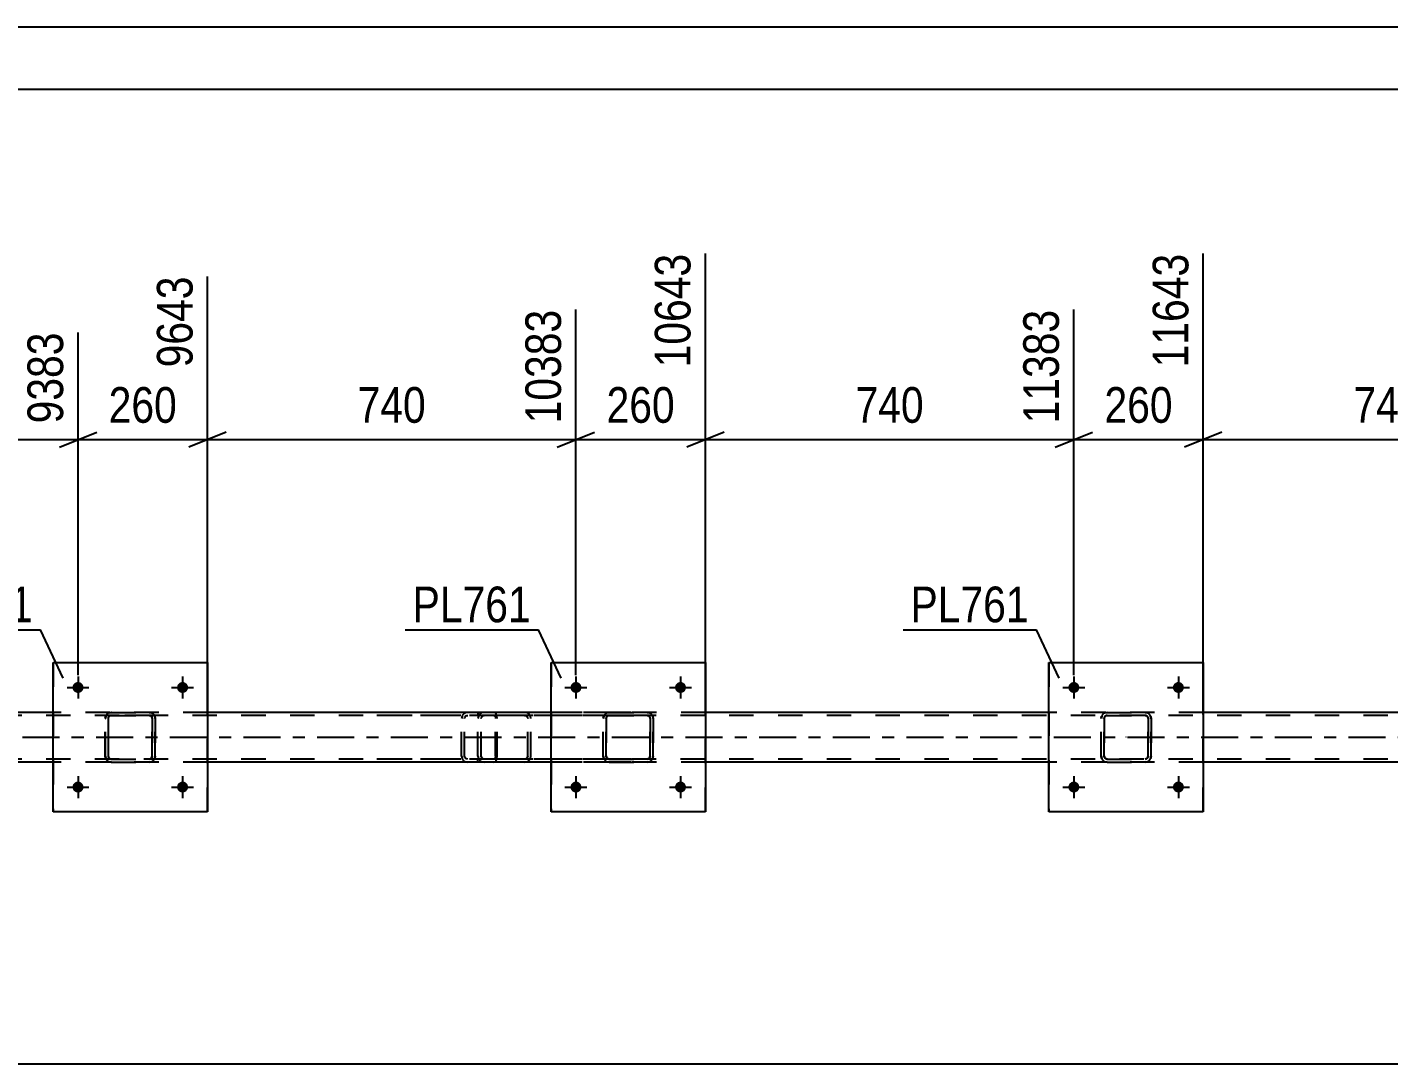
# Model space of a CAD drawing. Header units: millimetres. Extents: x -57 to 784, y -422 to 172.
# Drawn here: x 369 to 478.4, y 88.4 to 171.6 of the extents above; entities that cross this region are included whole.
import ezdxf

# ---------------------------------------------------------------- set-up
doc = ezdxf.new("R2010")
doc.units = ezdxf.units.MM
doc.linetypes.add('DXK_LINE_DOT2', pattern=[3.9198, 1.9599, -1.9599])
doc.linetypes.add('DXK_LINE_DOT3', pattern=[5.9187, 2.979, -0.9799, 0.9799, -0.9799])
doc.styles.add('Arial Narrow', font='ARIALN.TTF', dxfattribs={"height": 0.2})

# ---------------------------------------------------------------- blocks, each defined once
blk = doc.blocks.new('Unknown-122572029-1115')
at = {"color": 5, "linetype": 'Continuous'}
for p, q in [((783.89, 171.64), (-57.11, 171.64)), ((778.89, 166.64), (-52.11, 166.64))]:
    blk.add_line(p, q, dxfattribs=at)
blk = doc.blocks.new('Bolt-122572029-5184 - 5118')
at = {"linetype": 'Continuous'}
for points in [[(412.67, 118.59), (412.68, 118.68), (412.71, 118.77), (412.76, 118.85), (412.82, 118.91), (412.89, 118.97), (412.98, 119.01), (413.07, 119.03), (413.16, 119.03), (413.25, 119.01), (413.33, 118.97), (413.41, 118.91), (413.47, 118.85), (413.51, 118.77), (413.54, 118.68), (413.55, 118.59), (413.54, 118.5), (413.51, 118.41), (413.47, 118.33), (413.41, 118.26), (413.33, 118.21), (413.25, 118.17), (413.16, 118.15), (413.07, 118.15), (412.98, 118.17), (412.89, 118.21), (412.82, 118.26), (412.76, 118.33), (412.71, 118.41), (412.68, 118.5)], [(421.07, 118.59), (421.08, 118.68), (421.11, 118.77), (421.16, 118.85), (421.22, 118.91), (421.29, 118.97), (421.38, 119.01), (421.47, 119.03), (421.56, 119.03), (421.65, 119.01), (421.73, 118.97), (421.81, 118.91), (421.87, 118.85), (421.91, 118.77), (421.94, 118.68), (421.95, 118.59), (421.94, 118.5), (421.91, 118.41), (421.87, 118.33), (421.81, 118.26), (421.73, 118.21), (421.65, 118.17), (421.56, 118.15), (421.47, 118.15), (421.38, 118.17), (421.29, 118.21), (421.22, 118.26), (421.16, 118.33), (421.11, 118.41), (421.08, 118.5)]]:
    blk.add_hatch(color=1, dxfattribs=at).paths.add_polyline_path(points)
at = {"color": 1, "linetype": 'Continuous'}
for p, q in [((413.11, 119.47), (413.11, 117.71)), ((421.51, 119.47), (421.51, 117.71)), ((412.23, 118.59), (413.99, 118.59)), ((420.63, 118.59), (422.39, 118.59))]:
    blk.add_line(p, q, dxfattribs=at)
blk = doc.blocks.new('Bolt-122572029-5185 - 5118')
at = {"linetype": 'Continuous'}
for points in [[(452.67, 110.59), (452.68, 110.68), (452.71, 110.77), (452.76, 110.85), (452.82, 110.91), (452.89, 110.97), (452.98, 111.01), (453.07, 111.03), (453.16, 111.03), (453.25, 111.01), (453.33, 110.97), (453.41, 110.91), (453.47, 110.85), (453.51, 110.77), (453.54, 110.68), (453.55, 110.59), (453.54, 110.5), (453.51, 110.41), (453.47, 110.33), (453.41, 110.26), (453.33, 110.21), (453.25, 110.17), (453.16, 110.15), (453.07, 110.15), (452.98, 110.17), (452.89, 110.21), (452.82, 110.26), (452.76, 110.33), (452.71, 110.41), (452.68, 110.5)], [(461.07, 110.59), (461.08, 110.68), (461.11, 110.77), (461.16, 110.85), (461.22, 110.91), (461.29, 110.97), (461.38, 111.01), (461.47, 111.03), (461.56, 111.03), (461.65, 111.01), (461.73, 110.97), (461.81, 110.91), (461.87, 110.85), (461.91, 110.77), (461.94, 110.68), (461.95, 110.59), (461.94, 110.5), (461.91, 110.41), (461.87, 110.33), (461.81, 110.26), (461.73, 110.21), (461.65, 110.17), (461.56, 110.15), (461.47, 110.15), (461.38, 110.17), (461.29, 110.21), (461.22, 110.26), (461.16, 110.33), (461.11, 110.41), (461.08, 110.5)]]:
    blk.add_hatch(color=1, dxfattribs=at).paths.add_polyline_path(points)
at = {"color": 1, "linetype": 'Continuous'}
for p, q in [((452.23, 110.59), (453.99, 110.59)), ((453.11, 111.47), (453.11, 109.71)), ((460.63, 110.59), (462.39, 110.59)), ((461.51, 111.47), (461.51, 109.71))]:
    blk.add_line(p, q, dxfattribs=at)
blk = doc.blocks.new('Part-122572029-5191 - 5118')
at = {"color": 7, "linetype": 'DXK_LINE_DOT2'}
for p, q in [((406.51, 116.59), (397.11, 116.59)), ((406.51, 116.35), (397.11, 116.35)), ((403.96, 116.29), (403.92, 116.11)), ((403.92, 113.07), (403.92, 116.11)), ((404.17, 116.11), (404.19, 116.2)), ((404.17, 113.07), (404.17, 116.11)), ((404.19, 116.2), (404.24, 116.28)), ((404.42, 116.59), (404.23, 116.55)), ((404.24, 116.28), (404.32, 116.33)), ((404.32, 116.33), (404.42, 116.35)), ((405.24, 116.59), (405.24, 116.35)), ((406.62, 116.55), (406.51, 116.59)), ((406.51, 116.35), (406.56, 116.33)), ((406.56, 116.33), (406.61, 116.28)), ((406.61, 116.28), (406.64, 116.2)), ((406.7, 116.45), (406.62, 116.55)), ((406.64, 116.2), (406.65, 116.11)), ((406.65, 113.07), (406.65, 116.11)), ((406.76, 116.29), (406.7, 116.45)), ((406.78, 116.11), (406.76, 116.29)), ((406.78, 113.07), (406.78, 116.11)), ((406.51, 112.83), (397.11, 112.83)), ((403.92, 113.07), (403.96, 112.88)), ((404.19, 112.98), (404.17, 113.07)), ((404.24, 112.9), (404.19, 112.98)), ((404.32, 112.85), (404.24, 112.9)), ((404.42, 112.83), (404.32, 112.85)), ((405.24, 112.59), (405.24, 112.83)), ((406.56, 112.85), (406.51, 112.83)), ((406.61, 112.9), (406.56, 112.85)), ((406.64, 112.98), (406.61, 112.9)), ((406.62, 112.62), (406.7, 112.73)), ((406.65, 113.07), (406.64, 112.98)), ((406.7, 112.73), (406.76, 112.88)), ((406.76, 112.88), (406.78, 113.07)), ((406.51, 112.59), (397.11, 112.59)), ((404.23, 112.62), (404.42, 112.59)), ((406.51, 112.59), (406.62, 112.62))]:
    blk.add_line(p, q, dxfattribs=at)
for centre, start, end in [((404.41, 116.09), 111.1941, 156.1506), ((404.41, 113.08), 203.8494, 248.8059)]:
    blk.add_arc(centre, 0.492, start, end, dxfattribs=at)
blk = doc.blocks.new('Bolt-122572029-5138 - 5118')
at = {"linetype": 'Continuous'}
for points in [[(452.67, 118.59), (452.68, 118.68), (452.71, 118.77), (452.76, 118.85), (452.82, 118.91), (452.89, 118.97), (452.98, 119.01), (453.07, 119.03), (453.16, 119.03), (453.25, 119.01), (453.33, 118.97), (453.41, 118.91), (453.47, 118.85), (453.51, 118.77), (453.54, 118.68), (453.55, 118.59), (453.54, 118.5), (453.51, 118.41), (453.47, 118.33), (453.41, 118.26), (453.33, 118.21), (453.25, 118.17), (453.16, 118.15), (453.07, 118.15), (452.98, 118.17), (452.89, 118.21), (452.82, 118.26), (452.76, 118.33), (452.71, 118.41), (452.68, 118.5)], [(461.07, 118.59), (461.08, 118.68), (461.11, 118.77), (461.16, 118.85), (461.22, 118.91), (461.29, 118.97), (461.38, 119.01), (461.47, 119.03), (461.56, 119.03), (461.65, 119.01), (461.73, 118.97), (461.81, 118.91), (461.87, 118.85), (461.91, 118.77), (461.94, 118.68), (461.95, 118.59), (461.94, 118.5), (461.91, 118.41), (461.87, 118.33), (461.81, 118.26), (461.73, 118.21), (461.65, 118.17), (461.56, 118.15), (461.47, 118.15), (461.38, 118.17), (461.29, 118.21), (461.22, 118.26), (461.16, 118.33), (461.11, 118.41), (461.08, 118.5)]]:
    blk.add_hatch(color=1, dxfattribs=at).paths.add_polyline_path(points)
at = {"color": 1, "linetype": 'Continuous'}
for p, q in [((453.11, 119.47), (453.11, 117.71)), ((461.51, 119.47), (461.51, 117.71)), ((452.23, 118.59), (453.99, 118.59)), ((460.63, 118.59), (462.39, 118.59))]:
    blk.add_line(p, q, dxfattribs=at)
blk = doc.blocks.new('Bolt-122572029-5181 - 5118')
at = {"linetype": 'Continuous'}
for points in [[(372.67, 110.59), (372.68, 110.68), (372.7, 110.77), (372.75, 110.85), (372.81, 110.91), (372.89, 110.97), (372.97, 111.01), (373.06, 111.03), (373.15, 111.03), (373.24, 111.01), (373.33, 110.97), (373.4, 110.91), (373.46, 110.85), (373.51, 110.77), (373.54, 110.68), (373.55, 110.59), (373.54, 110.5), (373.51, 110.41), (373.46, 110.33), (373.4, 110.26), (373.33, 110.21), (373.24, 110.17), (373.15, 110.15), (373.06, 110.15), (372.97, 110.17), (372.89, 110.21), (372.81, 110.26), (372.75, 110.33), (372.7, 110.41), (372.68, 110.5)], [(381.07, 110.59), (381.08, 110.68), (381.1, 110.77), (381.15, 110.85), (381.21, 110.91), (381.29, 110.97), (381.37, 111.01), (381.46, 111.03), (381.55, 111.03), (381.64, 111.01), (381.73, 110.97), (381.8, 110.91), (381.86, 110.85), (381.91, 110.77), (381.94, 110.68), (381.95, 110.59), (381.94, 110.5), (381.91, 110.41), (381.86, 110.33), (381.8, 110.26), (381.73, 110.21), (381.64, 110.17), (381.55, 110.15), (381.46, 110.15), (381.37, 110.17), (381.29, 110.21), (381.21, 110.26), (381.15, 110.33), (381.1, 110.41), (381.08, 110.5)]]:
    blk.add_hatch(color=1, dxfattribs=at).paths.add_polyline_path(points)
at = {"color": 1, "linetype": 'Continuous'}
for p, q in [((372.23, 110.59), (373.99, 110.59)), ((373.11, 111.47), (373.11, 109.71)), ((380.63, 110.59), (382.39, 110.59)), ((381.51, 111.47), (381.51, 109.71))]:
    blk.add_line(p, q, dxfattribs=at)
blk = doc.blocks.new('Bolt-122572029-5182 - 5118')
at = {"linetype": 'Continuous'}
for points in [[(372.67, 118.59), (372.68, 118.68), (372.7, 118.77), (372.75, 118.85), (372.81, 118.91), (372.89, 118.97), (372.97, 119.01), (373.06, 119.03), (373.15, 119.03), (373.24, 119.01), (373.33, 118.97), (373.4, 118.91), (373.46, 118.85), (373.51, 118.77), (373.54, 118.68), (373.55, 118.59), (373.54, 118.5), (373.51, 118.41), (373.46, 118.33), (373.4, 118.26), (373.33, 118.21), (373.24, 118.17), (373.15, 118.15), (373.06, 118.15), (372.97, 118.17), (372.89, 118.21), (372.81, 118.26), (372.75, 118.33), (372.7, 118.41), (372.68, 118.5)], [(381.07, 118.59), (381.08, 118.68), (381.1, 118.77), (381.15, 118.85), (381.21, 118.91), (381.29, 118.97), (381.37, 119.01), (381.46, 119.03), (381.55, 119.03), (381.64, 119.01), (381.73, 118.97), (381.8, 118.91), (381.86, 118.85), (381.91, 118.77), (381.94, 118.68), (381.95, 118.59), (381.94, 118.5), (381.91, 118.41), (381.86, 118.33), (381.8, 118.26), (381.73, 118.21), (381.64, 118.17), (381.55, 118.15), (381.46, 118.15), (381.37, 118.17), (381.29, 118.21), (381.21, 118.26), (381.15, 118.33), (381.1, 118.41), (381.08, 118.5)]]:
    blk.add_hatch(color=1, dxfattribs=at).paths.add_polyline_path(points)
at = {"color": 1, "linetype": 'Continuous'}
for p, q in [((373.11, 119.47), (373.11, 117.71)), ((381.51, 119.47), (381.51, 117.71)), ((372.23, 118.59), (373.99, 118.59)), ((380.63, 118.59), (382.39, 118.59))]:
    blk.add_line(p, q, dxfattribs=at)
blk = doc.blocks.new('Bolt-122572029-5183 - 5118')
at = {"linetype": 'Continuous'}
for points in [[(412.67, 110.59), (412.68, 110.68), (412.71, 110.77), (412.76, 110.85), (412.82, 110.91), (412.89, 110.97), (412.98, 111.01), (413.07, 111.03), (413.16, 111.03), (413.25, 111.01), (413.33, 110.97), (413.41, 110.91), (413.47, 110.85), (413.51, 110.77), (413.54, 110.68), (413.55, 110.59), (413.54, 110.5), (413.51, 110.41), (413.47, 110.33), (413.41, 110.26), (413.33, 110.21), (413.25, 110.17), (413.16, 110.15), (413.07, 110.15), (412.98, 110.17), (412.89, 110.21), (412.82, 110.26), (412.76, 110.33), (412.71, 110.41), (412.68, 110.5)], [(421.07, 110.59), (421.08, 110.68), (421.11, 110.77), (421.16, 110.85), (421.22, 110.91), (421.29, 110.97), (421.38, 111.01), (421.47, 111.03), (421.56, 111.03), (421.65, 111.01), (421.73, 110.97), (421.81, 110.91), (421.87, 110.85), (421.91, 110.77), (421.94, 110.68), (421.95, 110.59), (421.94, 110.5), (421.91, 110.41), (421.87, 110.33), (421.81, 110.26), (421.73, 110.21), (421.65, 110.17), (421.56, 110.15), (421.47, 110.15), (421.38, 110.17), (421.29, 110.21), (421.22, 110.26), (421.16, 110.33), (421.11, 110.41), (421.08, 110.5)]]:
    blk.add_hatch(color=1, dxfattribs=at).paths.add_polyline_path(points)
at = {"color": 1, "linetype": 'Continuous'}
for p, q in [((412.23, 110.59), (413.99, 110.59)), ((413.11, 111.47), (413.11, 109.71)), ((420.63, 110.59), (422.39, 110.59)), ((421.51, 111.47), (421.51, 109.71))]:
    blk.add_line(p, q, dxfattribs=at)
blk = doc.blocks.new('Part-122572029-5330 - 5118')
at = {"color": 2, "linetype": 'Continuous'}
for p, q in [((451.11, 108.59), (451.11, 120.59)), ((451.11, 120.59), (451.11, 120.59)), ((451.11, 120.59), (463.51, 120.59)), ((463.51, 120.59), (463.51, 108.59)), ((451.11, 108.59), (451.11, 108.59)), ((463.51, 108.59), (451.11, 108.59))]:
    blk.add_line(p, q, dxfattribs=at)
at = {"color": 7, "linetype": 'DXK_LINE_DOT2'}
for p, q in [((451.11, 120.59), (451.11, 108.59)), ((451.11, 120.59), (451.11, 120.59)), ((463.51, 108.59), (463.51, 120.59)), ((451.11, 108.59), (451.11, 108.59))]:
    blk.add_line(p, q, dxfattribs=at)
blk = doc.blocks.new('Part-122572029-5331 - 5118')
at = {"color": 7, "linetype": 'DXK_LINE_DOT2'}
for p, q in [((455.31, 116.11), (455.34, 116.29)), ((455.35, 116.29), (455.31, 116.11)), ((455.31, 113.07), (455.31, 116.11)), ((455.31, 116.11), (455.31, 116.11)), ((455.31, 113.07), (455.31, 116.11)), ((455.55, 116.11), (455.57, 116.2)), ((455.57, 116.2), (455.55, 116.11)), ((455.55, 113.07), (455.55, 116.11)), ((455.55, 116.11), (455.55, 116.11)), ((455.55, 116.11), (455.55, 113.07)), ((455.57, 116.2), (455.62, 116.28)), ((455.62, 116.28), (455.57, 116.2)), ((455.6, 116.55), (455.79, 116.59)), ((455.79, 116.59), (455.61, 116.55)), ((455.62, 116.28), (455.7, 116.33)), ((455.7, 116.33), (455.62, 116.28)), ((455.7, 116.33), (455.79, 116.35)), ((455.79, 116.35), (455.7, 116.33)), ((455.79, 116.59), (458.83, 116.59)), ((455.79, 116.59), (455.79, 116.59)), ((455.79, 116.59), (458.83, 116.59)), ((455.79, 116.35), (458.83, 116.35)), ((455.79, 116.35), (455.79, 116.35)), ((458.83, 116.35), (455.79, 116.35)), ((458.83, 116.59), (458.83, 116.59)), ((458.83, 116.59), (459.01, 116.55)), ((459.02, 116.55), (458.83, 116.59)), ((458.83, 116.35), (458.83, 116.35)), ((458.83, 116.35), (458.92, 116.33)), ((458.92, 116.33), (458.83, 116.35)), ((458.92, 116.33), (458.92, 116.33)), ((458.92, 116.33), (459, 116.28)), ((459, 116.28), (458.92, 116.33)), ((459, 116.28), (459.05, 116.2)), ((459.05, 116.2), (459, 116.28)), ((459.05, 116.2), (459.07, 116.11)), ((459.07, 116.11), (459.05, 116.2)), ((459.07, 113.07), (459.07, 116.11)), ((459.07, 116.11), (459.07, 116.11)), ((459.07, 116.11), (459.07, 113.07)), ((459.27, 116.29), (459.31, 116.11)), ((459.31, 116.11), (459.28, 116.29)), ((459.31, 113.07), (459.31, 116.11)), ((459.31, 116.11), (459.31, 116.11)), ((459.31, 116.11), (459.31, 113.07)), ((455.31, 113.07), (455.31, 113.07)), ((455.34, 112.88), (455.31, 113.07)), ((455.31, 113.07), (455.35, 112.88)), ((455.55, 113.07), (455.55, 113.07)), ((455.57, 112.98), (455.55, 113.07)), ((455.55, 113.07), (455.57, 112.98)), ((455.62, 112.9), (455.57, 112.98)), ((455.57, 112.98), (455.62, 112.9)), ((455.7, 112.85), (455.62, 112.9)), ((455.62, 112.9), (455.7, 112.85)), ((455.79, 112.83), (455.7, 112.85)), ((455.7, 112.85), (455.79, 112.83)), ((455.79, 112.83), (458.83, 112.83)), ((455.79, 112.83), (455.79, 112.83)), ((455.79, 112.83), (458.83, 112.83)), ((458.92, 112.85), (458.83, 112.83)), ((458.83, 112.83), (458.92, 112.85)), ((458.83, 112.83), (458.83, 112.83)), ((459, 112.9), (458.92, 112.85)), ((458.92, 112.85), (459, 112.9)), ((459.05, 112.98), (459, 112.9)), ((459, 112.9), (459.05, 112.98)), ((459.07, 113.07), (459.05, 112.98)), ((459.05, 112.98), (459.07, 113.07)), ((459.07, 113.07), (459.07, 113.07)), ((459.31, 113.07), (459.27, 112.88)), ((459.28, 112.88), (459.31, 113.07)), ((459.31, 113.07), (459.31, 113.07)), ((455.6, 112.62), (455.61, 112.62)), ((455.79, 112.59), (455.6, 112.62)), ((455.61, 112.62), (455.79, 112.59)), ((455.79, 112.59), (458.83, 112.59)), ((455.79, 112.59), (455.79, 112.59)), ((455.79, 112.59), (458.83, 112.59)), ((459.01, 112.62), (458.83, 112.59)), ((458.83, 112.59), (459.02, 112.62)), ((458.83, 112.59), (458.83, 112.59))]:
    blk.add_line(p, q, dxfattribs=at)
at = {"color": 7, "linetype": 'DXK_LINE_DOT3'}
blk.add_line((457.31, 114.59), (457.3, 114.59), dxfattribs=at)
at = {"color": 7, "linetype": 'DXK_LINE_DOT2'}
for centre, start, end in [((455.79, 116.11), 112.5, 157.5), ((455.79, 116.11), 112.5, 157.5), ((458.83, 116.11), 22.5, 67.5), ((458.83, 116.11), 22.5, 67.5), ((455.79, 113.07), 202.5, 247.5), ((455.79, 113.07), 202.5, 247.5), ((458.83, 113.07), 292.5, 337.5), ((458.83, 113.07), 292.5, 337.5)]:
    blk.add_arc(centre, 0.48, start, end, dxfattribs=at)
blk = doc.blocks.new('Part-122572029-5336 - 5118')
at = {"color": 2, "linetype": 'Continuous'}
for p, q in [((411.11, 108.59), (411.11, 120.59)), ((411.11, 120.59), (411.11, 120.59)), ((411.11, 120.59), (423.51, 120.59)), ((423.51, 120.59), (423.51, 108.59)), ((411.11, 108.59), (411.11, 108.59)), ((423.51, 108.59), (411.11, 108.59))]:
    blk.add_line(p, q, dxfattribs=at)
at = {"color": 7, "linetype": 'DXK_LINE_DOT2'}
for p, q in [((411.11, 120.59), (411.11, 108.59)), ((411.11, 120.59), (411.11, 120.59)), ((423.51, 108.59), (423.51, 120.59)), ((411.11, 108.59), (411.11, 108.59))]:
    blk.add_line(p, q, dxfattribs=at)
blk = doc.blocks.new('Part-122572029-5337 - 5118')
at = {"color": 7, "linetype": 'DXK_LINE_DOT2'}
for p, q in [((415.31, 116.11), (415.34, 116.29)), ((415.35, 116.29), (415.31, 116.11)), ((415.31, 113.07), (415.31, 116.11)), ((415.31, 116.11), (415.31, 116.11)), ((415.31, 113.07), (415.31, 116.11)), ((415.55, 116.11), (415.57, 116.2)), ((415.57, 116.2), (415.55, 116.11)), ((415.55, 113.07), (415.55, 116.11)), ((415.55, 116.11), (415.55, 116.11)), ((415.55, 116.11), (415.55, 113.07)), ((415.57, 116.2), (415.62, 116.28)), ((415.62, 116.28), (415.57, 116.2)), ((415.6, 116.55), (415.79, 116.59)), ((415.79, 116.59), (415.61, 116.55)), ((415.62, 116.28), (415.7, 116.33)), ((415.7, 116.33), (415.62, 116.28)), ((415.7, 116.33), (415.79, 116.35)), ((415.79, 116.35), (415.7, 116.33)), ((415.79, 116.59), (418.83, 116.59)), ((415.79, 116.59), (415.79, 116.59)), ((415.79, 116.59), (418.83, 116.59)), ((415.79, 116.35), (418.83, 116.35)), ((415.79, 116.35), (415.79, 116.35)), ((418.83, 116.35), (415.79, 116.35)), ((418.83, 116.59), (418.83, 116.59)), ((418.83, 116.59), (419.01, 116.55)), ((419.02, 116.55), (418.83, 116.59)), ((418.83, 116.35), (418.83, 116.35)), ((418.83, 116.35), (418.92, 116.33)), ((418.92, 116.33), (418.83, 116.35)), ((418.92, 116.33), (418.92, 116.33)), ((418.92, 116.33), (419, 116.28)), ((419, 116.28), (418.92, 116.33)), ((419, 116.28), (419.05, 116.2)), ((419.05, 116.2), (419, 116.28)), ((419.05, 116.2), (419.07, 116.11)), ((419.07, 116.11), (419.05, 116.2)), ((419.07, 113.07), (419.07, 116.11)), ((419.07, 116.11), (419.07, 116.11)), ((419.07, 116.11), (419.07, 113.07)), ((419.27, 116.29), (419.31, 116.11)), ((419.31, 116.11), (419.28, 116.29)), ((419.31, 113.07), (419.31, 116.11)), ((419.31, 116.11), (419.31, 116.11)), ((419.31, 116.11), (419.31, 113.07)), ((415.31, 113.07), (415.31, 113.07)), ((415.34, 112.88), (415.31, 113.07)), ((415.31, 113.07), (415.35, 112.88)), ((415.55, 113.07), (415.55, 113.07)), ((415.57, 112.98), (415.55, 113.07)), ((415.55, 113.07), (415.57, 112.98)), ((415.62, 112.9), (415.57, 112.98)), ((415.57, 112.98), (415.62, 112.9)), ((415.7, 112.85), (415.62, 112.9)), ((415.62, 112.9), (415.7, 112.85)), ((415.79, 112.83), (415.7, 112.85)), ((415.7, 112.85), (415.79, 112.83)), ((415.79, 112.83), (418.83, 112.83)), ((415.79, 112.83), (415.79, 112.83)), ((415.79, 112.83), (418.83, 112.83)), ((418.92, 112.85), (418.83, 112.83)), ((418.83, 112.83), (418.92, 112.85)), ((418.83, 112.83), (418.83, 112.83)), ((419, 112.9), (418.92, 112.85)), ((418.92, 112.85), (419, 112.9)), ((419.05, 112.98), (419, 112.9)), ((419, 112.9), (419.05, 112.98)), ((419.07, 113.07), (419.05, 112.98)), ((419.05, 112.98), (419.07, 113.07)), ((419.07, 113.07), (419.07, 113.07)), ((419.31, 113.07), (419.27, 112.88)), ((419.28, 112.88), (419.31, 113.07)), ((419.31, 113.07), (419.31, 113.07)), ((415.6, 112.62), (415.61, 112.62)), ((415.79, 112.59), (415.6, 112.62)), ((415.61, 112.62), (415.79, 112.59)), ((415.79, 112.59), (418.83, 112.59)), ((415.79, 112.59), (415.79, 112.59)), ((415.79, 112.59), (418.83, 112.59)), ((419.01, 112.62), (418.83, 112.59)), ((418.83, 112.59), (419.02, 112.62)), ((418.83, 112.59), (418.83, 112.59))]:
    blk.add_line(p, q, dxfattribs=at)
at = {"color": 7, "linetype": 'DXK_LINE_DOT3'}
blk.add_line((417.31, 114.59), (417.3, 114.59), dxfattribs=at)
at = {"color": 7, "linetype": 'DXK_LINE_DOT2'}
for centre, start, end in [((415.79, 116.11), 112.5, 157.5), ((415.79, 116.11), 112.5, 157.5), ((418.83, 116.11), 22.5, 67.5), ((418.83, 116.11), 22.5, 67.5), ((415.79, 113.07), 202.5, 247.5), ((415.79, 113.07), 202.5, 247.5), ((418.83, 113.07), 292.5, 337.5), ((418.83, 113.07), 292.5, 337.5)]:
    blk.add_arc(centre, 0.48, start, end, dxfattribs=at)
blk = doc.blocks.new('Part-122572029-5342 - 5118')
at = {"color": 2, "linetype": 'Continuous'}
for p, q in [((371.11, 108.59), (371.11, 120.59)), ((371.11, 120.59), (371.11, 120.59)), ((371.11, 120.59), (383.51, 120.59)), ((383.51, 120.59), (383.51, 108.59)), ((371.11, 108.59), (371.11, 108.59)), ((383.51, 108.59), (371.11, 108.59))]:
    blk.add_line(p, q, dxfattribs=at)
at = {"color": 7, "linetype": 'DXK_LINE_DOT2'}
for p, q in [((371.11, 120.59), (371.11, 108.59)), ((371.11, 120.59), (371.11, 120.59)), ((383.51, 108.59), (383.51, 120.59)), ((371.11, 108.59), (371.11, 108.59))]:
    blk.add_line(p, q, dxfattribs=at)
blk = doc.blocks.new('Part-122572029-5343 - 5118')
at = {"color": 7, "linetype": 'DXK_LINE_DOT2'}
for p, q in [((375.3, 116.11), (375.34, 116.29)), ((375.3, 116.11), (375.31, 116.11)), ((375.3, 113.07), (375.3, 116.11)), ((375.34, 116.29), (375.31, 116.11)), ((375.31, 113.07), (375.31, 116.11)), ((375.56, 116.2), (375.54, 116.11)), ((375.55, 116.11), (375.54, 116.11)), ((375.54, 116.11), (375.54, 113.07)), ((375.55, 116.11), (375.56, 116.2)), ((375.55, 113.07), (375.55, 116.11)), ((375.56, 116.2), (375.62, 116.28)), ((375.61, 116.28), (375.56, 116.2)), ((375.6, 116.55), (375.78, 116.59)), ((375.79, 116.59), (375.6, 116.55)), ((375.69, 116.33), (375.61, 116.28)), ((375.62, 116.28), (375.69, 116.33)), ((375.69, 116.33), (375.79, 116.35)), ((375.78, 116.35), (375.69, 116.33)), ((375.79, 116.59), (375.78, 116.59)), ((375.78, 116.59), (378.82, 116.59)), ((375.78, 116.35), (375.79, 116.35)), ((378.82, 116.35), (375.78, 116.35)), ((375.79, 116.59), (378.83, 116.59)), ((375.79, 116.35), (378.83, 116.35)), ((378.82, 116.59), (378.83, 116.59)), ((378.82, 116.59), (379.01, 116.55)), ((378.83, 116.35), (378.82, 116.35)), ((378.91, 116.33), (378.82, 116.35)), ((379.01, 116.55), (378.83, 116.59)), ((378.83, 116.35), (378.92, 116.33)), ((378.91, 116.33), (378.92, 116.33)), ((378.99, 116.28), (378.91, 116.33)), ((378.92, 116.33), (379, 116.28)), ((379.04, 116.2), (378.99, 116.28)), ((379, 116.28), (379.05, 116.2)), ((379.06, 116.11), (379.04, 116.2)), ((379.05, 116.2), (379.07, 116.11)), ((379.07, 116.11), (379.06, 116.11)), ((379.06, 116.11), (379.06, 113.07)), ((379.07, 113.07), (379.07, 116.11)), ((379.27, 116.29), (379.3, 116.11)), ((379.31, 116.11), (379.27, 116.29)), ((379.31, 116.11), (379.3, 116.11)), ((379.3, 116.11), (379.3, 113.07)), ((379.31, 113.07), (379.31, 116.11)), ((375.31, 113.07), (375.3, 113.07)), ((375.34, 112.88), (375.3, 113.07)), ((375.31, 113.07), (375.34, 112.88)), ((375.54, 113.07), (375.55, 113.07)), ((375.54, 113.07), (375.56, 112.98)), ((375.56, 112.98), (375.55, 113.07)), ((375.62, 112.9), (375.56, 112.98)), ((375.56, 112.98), (375.61, 112.9)), ((375.61, 112.9), (375.69, 112.85)), ((375.69, 112.85), (375.62, 112.9)), ((375.79, 112.83), (375.69, 112.85)), ((375.69, 112.85), (375.78, 112.83)), ((375.79, 112.83), (375.78, 112.83)), ((375.78, 112.83), (378.82, 112.83)), ((375.79, 112.83), (378.83, 112.83)), ((378.82, 112.83), (378.91, 112.85)), ((378.82, 112.83), (378.83, 112.83)), ((378.92, 112.85), (378.83, 112.83)), ((378.91, 112.85), (378.99, 112.9)), ((379, 112.9), (378.92, 112.85)), ((378.99, 112.9), (379.04, 112.98)), ((379.05, 112.98), (379, 112.9)), ((379.04, 112.98), (379.06, 113.07)), ((379.07, 113.07), (379.05, 112.98)), ((379.06, 113.07), (379.07, 113.07)), ((379.3, 113.07), (379.27, 112.88)), ((379.27, 112.88), (379.31, 113.07)), ((379.3, 113.07), (379.31, 113.07)), ((375.6, 112.62), (375.6, 112.62)), ((375.78, 112.59), (375.6, 112.62)), ((375.6, 112.62), (375.79, 112.59)), ((375.79, 112.59), (375.78, 112.59)), ((375.78, 112.59), (378.82, 112.59)), ((375.79, 112.59), (378.83, 112.59)), ((379.01, 112.62), (378.82, 112.59)), ((378.82, 112.59), (378.83, 112.59)), ((378.83, 112.59), (379.01, 112.62))]:
    blk.add_line(p, q, dxfattribs=at)
at = {"color": 7, "linetype": 'DXK_LINE_DOT3'}
blk.add_line((377.31, 114.59), (377.3, 114.59), dxfattribs=at)
at = {"color": 7, "linetype": 'DXK_LINE_DOT2'}
for centre, start, end in [((375.78, 116.11), 112.5, 157.5), ((375.79, 116.11), 112.5, 157.5), ((378.82, 116.11), 22.5, 67.5), ((378.83, 116.11), 22.5, 67.5), ((375.78, 113.07), 202.5, 247.5), ((375.79, 113.07), 202.5, 247.5), ((378.82, 113.07), 292.5, 337.5), ((378.83, 113.07), 292.5, 337.5)]:
    blk.add_arc(centre, 0.48, start, end, dxfattribs=at)
blk = doc.blocks.new('Part-122572029-5344 - 5118')
at = {"color": 7, "linetype": 'DXK_LINE_DOT2'}
for p, q in [((405.27, 116.29), (405.24, 116.11)), ((405.24, 113.07), (405.24, 116.11)), ((405.49, 116.11), (405.51, 116.2)), ((405.49, 113.07), (405.49, 116.11)), ((405.51, 116.2), (405.57, 116.28)), ((405.75, 116.59), (405.55, 116.55)), ((405.57, 116.28), (405.65, 116.33)), ((405.65, 116.33), (405.75, 116.35)), ((417.52, 116.59), (405.75, 116.59)), ((417.52, 116.35), (405.75, 116.35)), ((409.18, 116.55), (408.98, 116.59)), ((408.98, 116.35), (409.08, 116.33)), ((409.08, 116.33), (409.16, 116.28)), ((409.16, 116.28), (409.22, 116.2)), ((409.22, 116.2), (409.24, 116.11)), ((409.24, 113.07), (409.24, 116.11)), ((409.49, 116.11), (409.45, 116.29)), ((409.49, 113.07), (409.49, 116.11)), ((405.24, 113.07), (405.27, 112.88)), ((405.51, 112.98), (405.49, 113.07)), ((405.57, 112.9), (405.51, 112.98)), ((405.65, 112.85), (405.57, 112.9)), ((405.75, 112.83), (405.65, 112.85)), ((417.52, 112.83), (405.75, 112.83)), ((409.08, 112.85), (408.98, 112.83)), ((409.16, 112.9), (409.08, 112.85)), ((409.22, 112.98), (409.16, 112.9)), ((409.24, 113.07), (409.22, 112.98)), ((409.45, 112.88), (409.49, 113.07)), ((405.55, 112.62), (405.75, 112.59)), ((417.52, 112.59), (405.75, 112.59)), ((408.98, 112.59), (409.18, 112.62))]:
    blk.add_line(p, q, dxfattribs=at)
for centre, start, end in [((405.73, 116.09), 110.7583, 155.68), ((409, 116.09), 24.32, 69.2417), ((405.73, 113.09), 204.32, 249.2417), ((409, 113.09), 290.7583, 335.68)]:
    blk.add_arc(centre, 0.496, start, end, dxfattribs=at)
blk = doc.blocks.new('Part-122572029-5417 - 5118')
at = {"color": 7, "linetype": 'DXK_LINE_DOT2'}
for p, q in [((697.85, 116.35), (43.11, 116.35)), ((383.51, 116.59), (371.11, 116.59)), ((423.51, 116.59), (411.11, 116.59)), ((463.51, 116.59), (451.11, 116.59)), ((697.85, 112.83), (43.11, 112.83)), ((383.51, 112.59), (371.11, 112.59)), ((423.51, 112.59), (411.11, 112.59)), ((463.51, 112.59), (451.11, 112.59))]:
    blk.add_line(p, q, dxfattribs=at)
at = {"color": 2, "linetype": 'Continuous'}
for p, q in [((371.11, 116.59), (343.51, 116.59)), ((411.11, 116.59), (383.51, 116.59)), ((451.11, 116.59), (423.51, 116.59)), ((491.11, 116.59), (463.51, 116.59)), ((371.11, 112.59), (343.51, 112.59)), ((411.11, 112.59), (383.51, 112.59)), ((451.11, 112.59), (423.51, 112.59)), ((491.11, 112.59), (463.51, 112.59))]:
    blk.add_line(p, q, dxfattribs=at)
at = {"color": 7, "linetype": 'DXK_LINE_DOT3'}
blk.add_line((43.11, 114.59), (697.85, 114.59), dxfattribs=at)
blk = doc.blocks.new('StraightDimension-122572029-6213 - 5118')
at = {"color": 7, "linetype": 'Continuous'}
blk.add_line((9.28, 88.36), (579.77, 88.36), dxfattribs=at)
blk = doc.blocks.new('StraightDimension-122572029-16265 - 5118')
at = {"color": 7, "linetype": 'Continuous'}
for p, q in [((463.51, 117.59), (463.51, 153.45)), ((453.11, 119.59), (453.11, 148.95)), ((451.61, 137.91), (454.61, 139.11)), ((465.01, 139.11), (462.01, 137.91)), ((453.11, 138.51), (463.51, 138.51))]:
    blk.add_line(p, q, dxfattribs=at)
at = {"color": 0}
blk.add_wipeout([(461.65, 139.26), (461.65, 143.46), (454.97, 143.46), (454.97, 139.26)], dxfattribs=at)
at = {"color": 3, "style": 'Arial Narrow'}
blk.add_text('260', height=2.863, dxfattribs=at).set_placement((455.57, 139.86))
at = {"color": 0, "linetype": 'Continuous'}
blk.add_wipeout([(462.91, 154.05), (458.71, 154.05), (458.71, 143.71), (462.91, 143.71)], dxfattribs=at)
at = {"color": 3, "linetype": 'Continuous', "style": 'Arial Narrow'}
blk.add_text('11643', height=2.863, rotation=90.0002, dxfattribs=at).set_placement((462.31, 144.31))
blk = doc.blocks.new('StraightDimension-122572029-16264 - 5118')
at = {"color": 7, "linetype": 'Continuous'}
for p, q in [((463.51, 117.59), (463.51, 153.45)), ((493.11, 119.59), (493.11, 148.95)), ((465.01, 139.11), (462.01, 137.91)), ((491.61, 137.91), (494.61, 139.11)), ((463.51, 138.51), (493.11, 138.51))]:
    blk.add_line(p, q, dxfattribs=at)
at = {"color": 0}
blk.add_wipeout([(481.65, 139.26), (481.65, 143.46), (474.97, 143.46), (474.97, 139.26)], dxfattribs=at)
at = {"color": 3, "style": 'Arial Narrow'}
blk.add_text('740', height=2.863, dxfattribs=at).set_placement((475.57, 139.86))
at = {"color": 0, "linetype": 'Continuous'}
blk.add_wipeout([(492.51, 149.55), (488.31, 149.55), (488.31, 139.21), (492.51, 139.21)], dxfattribs=at)
at = {"color": 3, "linetype": 'Continuous', "style": 'Arial Narrow'}
blk.add_text('12383', height=2.863, rotation=90.0002, dxfattribs=at).set_placement((491.91, 139.81))
blk = doc.blocks.new('StraightDimension-122572029-16266 - 5118')
at = {"color": 7, "linetype": 'Continuous'}
for p, q in [((423.51, 117.59), (423.51, 153.45)), ((453.11, 119.59), (453.11, 148.95)), ((425.01, 139.11), (422.01, 137.91)), ((451.61, 137.91), (454.61, 139.11)), ((423.51, 138.51), (453.11, 138.51))]:
    blk.add_line(p, q, dxfattribs=at)
at = {"color": 0}
blk.add_wipeout([(441.65, 139.26), (441.65, 143.46), (434.97, 143.46), (434.97, 139.26)], dxfattribs=at)
at = {"color": 3, "style": 'Arial Narrow'}
blk.add_text('740', height=2.863, dxfattribs=at).set_placement((435.57, 139.86))
at = {"color": 0, "linetype": 'Continuous'}
blk.add_wipeout([(452.51, 149.55), (448.31, 149.55), (448.31, 139.21), (452.51, 139.21)], dxfattribs=at)
at = {"color": 3, "linetype": 'Continuous', "style": 'Arial Narrow'}
blk.add_text('11383', height=2.863, rotation=90.0002, dxfattribs=at).set_placement((451.91, 139.81))
blk = doc.blocks.new('StraightDimension-122572029-16267 - 5118')
at = {"color": 7, "linetype": 'Continuous'}
for p, q in [((423.51, 117.59), (423.51, 153.45)), ((413.11, 119.59), (413.11, 148.95)), ((411.61, 137.91), (414.61, 139.11)), ((425.01, 139.11), (422.01, 137.91)), ((413.11, 138.51), (423.51, 138.51))]:
    blk.add_line(p, q, dxfattribs=at)
at = {"color": 0}
blk.add_wipeout([(421.65, 139.26), (421.65, 143.46), (414.97, 143.46), (414.97, 139.26)], dxfattribs=at)
at = {"color": 3, "style": 'Arial Narrow'}
blk.add_text('260', height=2.863, dxfattribs=at).set_placement((415.57, 139.86))
at = {"color": 0, "linetype": 'Continuous'}
blk.add_wipeout([(422.91, 154.05), (418.71, 154.05), (418.71, 143.71), (422.91, 143.71)], dxfattribs=at)
at = {"color": 3, "linetype": 'Continuous', "style": 'Arial Narrow'}
blk.add_text('10643', height=2.863, rotation=90.0002, dxfattribs=at).set_placement((422.31, 144.31))
blk = doc.blocks.new('StraightDimension-122572029-16268 - 5118')
at = {"color": 7, "linetype": 'Continuous'}
for p, q in [((383.51, 117.59), (383.51, 151.62)), ((413.11, 119.59), (413.11, 148.95)), ((385.01, 139.11), (382.01, 137.91)), ((411.61, 137.91), (414.61, 139.11)), ((383.51, 138.51), (413.11, 138.51))]:
    blk.add_line(p, q, dxfattribs=at)
at = {"color": 0}
blk.add_wipeout([(401.65, 139.26), (401.65, 143.46), (394.97, 143.46), (394.97, 139.26)], dxfattribs=at)
at = {"color": 3, "style": 'Arial Narrow'}
blk.add_text('740', height=2.863, dxfattribs=at).set_placement((395.57, 139.86))
at = {"color": 0, "linetype": 'Continuous'}
blk.add_wipeout([(412.51, 149.55), (408.31, 149.55), (408.31, 139.21), (412.51, 139.21)], dxfattribs=at)
at = {"color": 3, "linetype": 'Continuous', "style": 'Arial Narrow'}
blk.add_text('10383', height=2.863, rotation=90.0002, dxfattribs=at).set_placement((411.91, 139.81))
blk = doc.blocks.new('StraightDimension-122572029-16269 - 5118')
at = {"color": 7, "linetype": 'Continuous'}
for p, q in [((383.51, 117.59), (383.51, 151.62)), ((373.11, 119.59), (373.11, 147.12)), ((371.61, 137.91), (374.61, 139.11)), ((385.01, 139.11), (382.01, 137.91)), ((373.11, 138.51), (383.51, 138.51))]:
    blk.add_line(p, q, dxfattribs=at)
at = {"color": 0}
blk.add_wipeout([(381.65, 139.26), (381.65, 143.46), (374.97, 143.46), (374.97, 139.26)], dxfattribs=at)
at = {"color": 3, "style": 'Arial Narrow'}
blk.add_text('260', height=2.863, dxfattribs=at).set_placement((375.57, 139.86))
at = {"color": 0, "linetype": 'Continuous'}
blk.add_wipeout([(382.91, 152.22), (378.71, 152.22), (378.71, 143.71), (382.91, 143.71)], dxfattribs=at)
at = {"color": 3, "linetype": 'Continuous', "style": 'Arial Narrow'}
blk.add_text('9643', height=2.863, rotation=90.0002, dxfattribs=at).set_placement((382.31, 144.31))
blk = doc.blocks.new('StraightDimension-122572029-16270 - 5118')
at = {"color": 7, "linetype": 'Continuous'}
for p, q in [((343.51, 117.59), (343.51, 151.62)), ((373.11, 119.59), (373.11, 147.12)), ((345.01, 139.11), (342.01, 137.91)), ((371.61, 137.91), (374.61, 139.11)), ((343.51, 138.51), (373.11, 138.51))]:
    blk.add_line(p, q, dxfattribs=at)
at = {"color": 0}
blk.add_wipeout([(361.65, 139.26), (361.65, 143.46), (354.97, 143.46), (354.97, 139.26)], dxfattribs=at)
at = {"color": 3, "style": 'Arial Narrow'}
blk.add_text('740', height=2.863, dxfattribs=at).set_placement((355.57, 139.86))
at = {"color": 0, "linetype": 'Continuous'}
blk.add_wipeout([(372.51, 147.72), (368.31, 147.72), (368.31, 139.21), (372.51, 139.21)], dxfattribs=at)
at = {"color": 3, "linetype": 'Continuous', "style": 'Arial Narrow'}
blk.add_text('9383', height=2.863, rotation=90.0002, dxfattribs=at).set_placement((371.91, 139.81))
blk = doc.blocks.new('Mark-122572029-5326 - 5118')
at = {"color": 30, "linetype": 'Continuous'}
for p in [(439.39, 123.23), (451.92, 119.33)]:
    blk.add_line(p, (450.1, 123.23), dxfattribs=at)
at = {"color": 0}
blk.add_wipeout([(449.5, 123.83), (449.5, 126.83), (439.99, 126.83), (439.99, 123.83)], dxfattribs=at)
blk.add_wipeout([(449.5, 123.83), (449.5, 126.83), (439.99, 126.83), (439.99, 123.83)], dxfattribs=at)
at = {"color": 3, "style": 'Arial Narrow'}
blk.add_text('PL761', height=2.863, dxfattribs=at).set_placement((439.99, 123.83))
blk = doc.blocks.new('Mark-122572029-5332 - 5118')
at = {"color": 30, "linetype": 'Continuous'}
for p in [(399.39, 123.23), (411.92, 119.33)]:
    blk.add_line(p, (410.1, 123.23), dxfattribs=at)
at = {"color": 0}
blk.add_wipeout([(409.5, 123.83), (409.5, 126.83), (399.99, 126.83), (399.99, 123.83)], dxfattribs=at)
blk.add_wipeout([(409.5, 123.83), (409.5, 126.83), (399.99, 126.83), (399.99, 123.83)], dxfattribs=at)
at = {"color": 3, "style": 'Arial Narrow'}
blk.add_text('PL761', height=2.863, dxfattribs=at).set_placement((399.99, 123.83))
blk = doc.blocks.new('Mark-122572029-5338 - 5118')
at = {"color": 30, "linetype": 'Continuous'}
for p in [(359.39, 123.23), (371.92, 119.33)]:
    blk.add_line(p, (370.09, 123.23), dxfattribs=at)
at = {"color": 0}
blk.add_wipeout([(369.49, 123.83), (369.49, 126.83), (359.99, 126.83), (359.99, 123.83)], dxfattribs=at)
blk.add_wipeout([(369.49, 123.83), (369.49, 126.83), (359.99, 126.83), (359.99, 123.83)], dxfattribs=at)
at = {"color": 3, "style": 'Arial Narrow'}
blk.add_text('PL761', height=2.863, dxfattribs=at).set_placement((359.99, 123.83))

msp = doc.modelspace()

# ---------------------------------------------------------------- block references
for name in ['Unknown-122572029-1115', 'Part-122572029-5342 - 5118', 'Part-122572029-5336 - 5118', 'Part-122572029-5330 - 5118', 'Bolt-122572029-5182 - 5118', 'Bolt-122572029-5184 - 5118', 'Bolt-122572029-5138 - 5118', 'Part-122572029-5417 - 5118', 'Part-122572029-5343 - 5118', 'Part-122572029-5191 - 5118', 'Part-122572029-5344 - 5118', 'Part-122572029-5337 - 5118', 'Part-122572029-5331 - 5118', 'Bolt-122572029-5181 - 5118', 'Bolt-122572029-5183 - 5118', 'Bolt-122572029-5185 - 5118']:
    msp.add_blockref(name, (0, 0))

# ---------------------------------------------------------------- next in the draw order: block references
for name in ['StraightDimension-122572029-16265 - 5118', 'StraightDimension-122572029-6213 - 5118']:
    msp.add_blockref(name, (0, 0))

# ---------------------------------------------------------------- next in the draw order: block references
for name in ['StraightDimension-122572029-16266 - 5118', 'StraightDimension-122572029-16264 - 5118']:
    msp.add_blockref(name, (0, 0))

# ---------------------------------------------------------------- next in the draw order: block references
for name in ['StraightDimension-122572029-16267 - 5118', 'Mark-122572029-5326 - 5118']:
    msp.add_blockref(name, (0, 0))

# ---------------------------------------------------------------- next in the draw order: block references
msp.add_blockref('StraightDimension-122572029-16268 - 5118', (0, 0))

# ---------------------------------------------------------------- next in the draw order: block references
for name in ['StraightDimension-122572029-16269 - 5118', 'Mark-122572029-5332 - 5118']:
    msp.add_blockref(name, (0, 0))

# ---------------------------------------------------------------- next in the draw order: block references
msp.add_blockref('StraightDimension-122572029-16270 - 5118', (0, 0))

# ---------------------------------------------------------------- next in the draw order: block references
msp.add_blockref('Mark-122572029-5338 - 5118', (0, 0))

doc.saveas('drawing.dxf')
